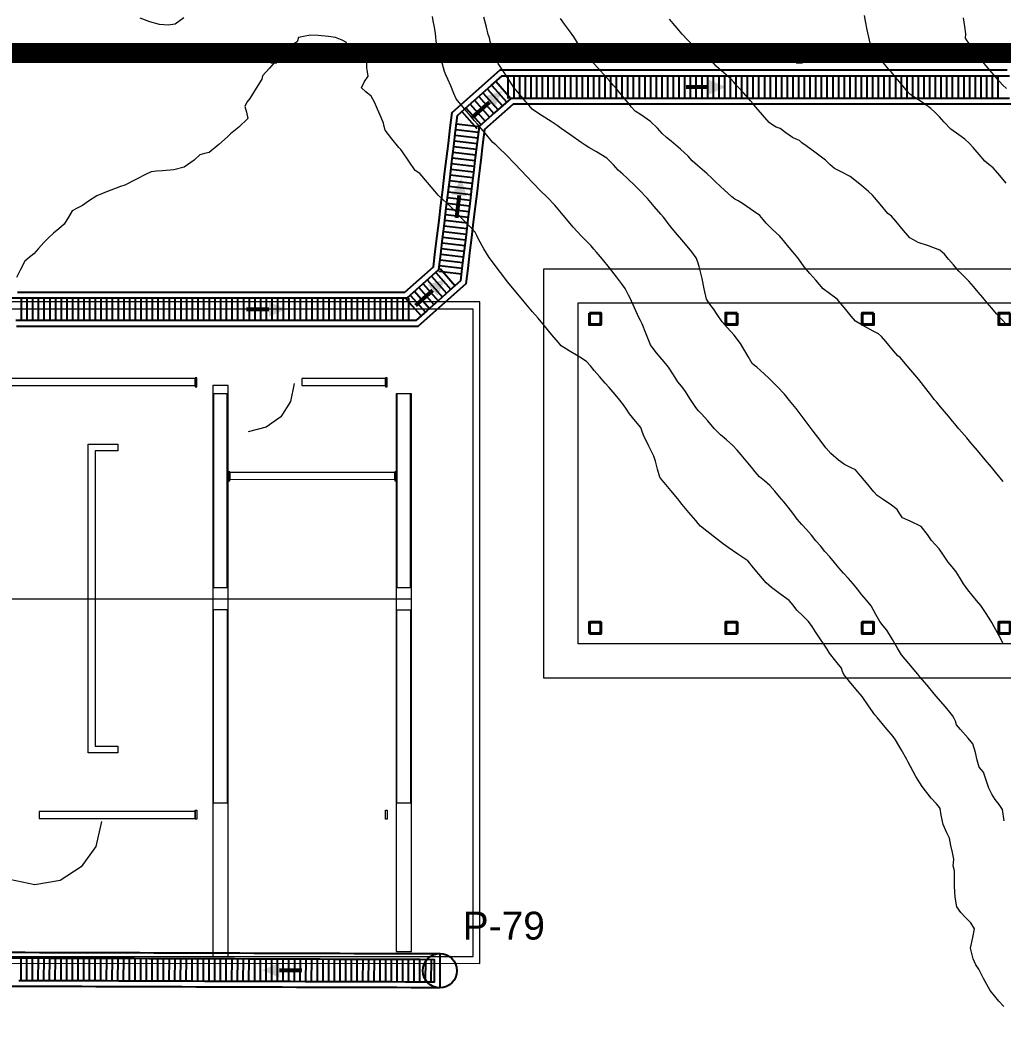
# Model space of a CAD drawing. Header units: metres. Extents: x 354768 to 355417, y 9249536 to 9250102.
# Drawn here: x 354942.66 to 354959.92, y 9249852.61 to 9249870.16 of the extents above; entities that cross this region are included whole.
import ezdxf
from ezdxf.enums import TextEntityAlignment as Align

# ---------------------------------------------------------------- set-up
doc = ezdxf.new("R2010")
doc.units = ezdxf.units.M
doc.header["$LTSCALE"] = 0.25
doc.linetypes.add('DASHED', pattern=[1.524, 1.27, -0.254])
for name, color, linetype, lineweight in [('ARQ-BASE', 8, 'CONTINUOUS', 13), ('ARQ-TECHO', 8, 'CONTINUOUS', 13), ('ARQ-VEREDA', 9, 'CONTINUOUS', 9), ('CERCO', 14, 'CONTINUOUS', 40), ('CUNETA-S3', 94, 'CONTINUOUS', 35), ('CUNETA-S4', 30, 'CONTINUOUS', 35), ('LIMITE-INTERV', 1, 'DASHED', 70)]:
    doc.layers.add(name, color=color, linetype=linetype, lineweight=lineweight)
for name, color, linetype, true_color in [('CUN-FLUJO', 1, 'CONTINUOUS', 0xe60000), ('CUN-REJ-BORDE', 4, 'CONTINUOUS', 0x00aae6), ('CUN-REJ-PLATINA', 4, 'CONTINUOUS', 0x78cdf0)]:
    doc.layers.add(name, color=color, linetype=linetype, true_color=true_color)
doc.layers.add('CURVAS', color=33, linetype='CONTINUOUS', lineweight=13, true_color=0xb08860)
doc.layers.add('NUDOS', color=7, linetype='CONTINUOUS')
doc.layers.add('TEXTOS', color=7, linetype='CONTINUOUS')
doc.styles.get("Standard").update_dxf_attribs({"font": 'arial.ttf'})

# ---------------------------------------------------------------- blocks, each defined once
blk = doc.blocks.new('ARQUITECTURA_BASE')
at = {"layer": 'ARQ-BASE'}
for points in [[(354947.169, 9249869.452), (354947.06, 9249869.452)], [(354947.169, 9249869.402), (354947.06, 9249869.402)], [(354956.394, 9249869.452), (354956.285, 9249869.452)], [(354956.394, 9249869.402), (354956.285, 9249869.402)], [(354943.977, 9249862.594), (354943.977, 9249857.414), (354944.377, 9249857.414), (354944.377, 9249857.294), (354943.857, 9249857.294), (354943.857, 9249862.714), (354944.377, 9249862.714), (354944.377, 9249862.594), (354943.977, 9249862.594)]]:
    blk.add_lwpolyline(points, dxfattribs=at)
for points in [[(354945.737, 9249863.864), (354941.807, 9249863.864), (354941.807, 9249863.744), (354945.737, 9249863.744), (354945.737, 9249863.864)], [(354949.077, 9249863.864), (354947.607, 9249863.864), (354947.607, 9249863.744), (354949.077, 9249863.744), (354949.077, 9249863.864)], [(354946.297, 9249860.199), (354946.297, 9249863.594), (354946.057, 9249863.594), (354946.057, 9249860.199), (354946.297, 9249860.199)], [(354949.517, 9249860.199), (354949.517, 9249863.594), (354949.277, 9249863.594), (354949.277, 9249860.199), (354949.517, 9249860.199)], [(354946.343, 9249862.215), (354946.343, 9249862.095), (354949.238, 9249862.094), (354949.238, 9249862.214), (354946.343, 9249862.215)], [(354946.297, 9249859.809), (354946.297, 9249856.414), (354946.057, 9249856.414), (354946.057, 9249859.809), (354946.297, 9249859.809)], [(354949.517, 9249859.804), (354949.517, 9249856.414), (354949.277, 9249856.414), (354949.277, 9249859.804), (354949.517, 9249859.804)], [(354942.997, 9249856.144), (354945.738, 9249856.144), (354945.738, 9249856.264), (354942.997, 9249856.264), (354942.997, 9249856.144)]]:
    blk.add_lwpolyline(points, close=True, dxfattribs=at)
at = {"layer": 'ARQ-TECHO'}
for points in [[(354950.732, 9249865.209), (354918.002, 9249865.21), (354918.002, 9249853.6), (354950.732, 9249853.599), (354950.732, 9249865.209)], [(354918.122, 9249853.72), (354950.612, 9249853.72), (354950.612, 9249865.079), (354918.122, 9249865.079), (354918.122, 9249853.72)], [(354945.762, 9249863.719), (354945.762, 9249863.879), (354945.737, 9249863.879), (354945.737, 9249863.719), (354945.762, 9249863.719)], [(354949.102, 9249863.719), (354949.102, 9249863.879), (354949.077, 9249863.879), (354949.077, 9249863.719), (354949.102, 9249863.719)], [(354946.312, 9249863.739), (354946.042, 9249863.739), (354946.042, 9249853.719), (354946.312, 9249853.719), (354946.312, 9249863.739)], [(354949.532, 9249863.594), (354949.262, 9249863.594), (354949.262, 9249853.81), (354949.532, 9249853.81), (354949.532, 9249863.594)], [(354946.343, 9249862.069), (354946.343, 9249862.229), (354946.318, 9249862.229), (354946.318, 9249862.069), (354946.343, 9249862.069)], [(354949.263, 9249862.069), (354949.263, 9249862.229), (354949.238, 9249862.229), (354949.238, 9249862.069), (354949.263, 9249862.069)], [(354945.762, 9249856.289), (354945.762, 9249856.129), (354945.737, 9249856.129), (354945.737, 9249856.289), (354945.762, 9249856.289)], [(354949.102, 9249856.289), (354949.102, 9249856.129), (354949.077, 9249856.129), (354949.077, 9249856.289), (354949.102, 9249856.289)]]:
    blk.add_lwpolyline(points, close=True, dxfattribs=at)
for points in [[(354947.472, 9249863.779), (354947.408, 9249863.459), (354947.236, 9249863.193), (354946.979, 9249863.008), (354946.662, 9249862.929)], [(354931.752, 9249859.999), (354949.532, 9249859.999)], [(354944.092, 9249856.091), (354943.988, 9249855.65), (354943.733, 9249855.293), (354943.364, 9249855.056), (354942.918, 9249854.975), (354942.474, 9249855.071), (354942.113, 9249855.32), (354941.871, 9249855.685), (354941.782, 9249856.129)]]:
    blk.add_lwpolyline(points, dxfattribs=at)
at = {"layer": 'ARQ-VEREDA'}
for points in [[(354951.858, 9249865.791), (354968.024, 9249865.791), (354968.024, 9249858.608), (354951.858, 9249858.608), (354951.858, 9249865.791)], [(354952.458, 9249865.191), (354967.424, 9249865.191), (354967.424, 9249859.208), (354952.458, 9249859.208), (354952.458, 9249865.191)]]:
    blk.add_lwpolyline(points, close=True, dxfattribs=at)
at = {"layer": 'CERCO'}
for points in [[(354952.655, 9249865.012), (354952.855, 9249865.012), (354952.855, 9249864.812), (354952.655, 9249864.812), (354952.655, 9249865.012)], [(354955.248, 9249865.012), (354955.248, 9249864.812), (354955.048, 9249864.812), (354955.048, 9249865.012), (354955.248, 9249865.012)], [(354957.644, 9249865.012), (354957.644, 9249864.812), (354957.444, 9249864.812), (354957.444, 9249865.012), (354957.644, 9249865.012)], [(354960.041, 9249865.012), (354960.041, 9249864.812), (354959.841, 9249864.812), (354959.841, 9249865.012), (354960.041, 9249865.012)], [(354952.655, 9249859.387), (354952.855, 9249859.387), (354952.855, 9249859.587), (354952.655, 9249859.587), (354952.655, 9249859.387)], [(354955.248, 9249859.387), (354955.248, 9249859.587), (354955.048, 9249859.587), (354955.048, 9249859.387), (354955.248, 9249859.387)], [(354957.644, 9249859.387), (354957.644, 9249859.587), (354957.444, 9249859.587), (354957.444, 9249859.387), (354957.644, 9249859.387)], [(354960.041, 9249859.387), (354960.041, 9249859.587), (354959.841, 9249859.587), (354959.841, 9249859.387), (354960.041, 9249859.387)]]:
    blk.add_lwpolyline(points, close=True, dxfattribs=at)
for points in [[(354952.655, 9249864.987), (354952.68, 9249865.012)], [(354952.855, 9249864.987), (354952.83, 9249865.012)], [(354955.073, 9249865.012), (354955.048, 9249864.987)], [(354955.223, 9249865.012), (354955.248, 9249864.987)], [(354957.469, 9249865.012), (354957.444, 9249864.987)], [(354957.619, 9249865.012), (354957.644, 9249864.987)], [(354959.866, 9249865.012), (354959.841, 9249864.987)], [(354952.655, 9249864.837), (354952.68, 9249864.812)], [(354952.855, 9249864.837), (354952.83, 9249864.812)], [(354955.073, 9249864.812), (354955.048, 9249864.837)], [(354955.223, 9249864.812), (354955.248, 9249864.837)], [(354957.469, 9249864.812), (354957.444, 9249864.837)], [(354957.619, 9249864.812), (354957.644, 9249864.837)], [(354959.866, 9249864.812), (354959.841, 9249864.837)], [(354952.655, 9249859.562), (354952.68, 9249859.587)], [(354952.855, 9249859.562), (354952.83, 9249859.587)], [(354955.073, 9249859.587), (354955.048, 9249859.562)], [(354955.223, 9249859.587), (354955.248, 9249859.562)], [(354957.469, 9249859.587), (354957.444, 9249859.562)], [(354957.619, 9249859.587), (354957.644, 9249859.562)], [(354959.866, 9249859.587), (354959.841, 9249859.562)], [(354952.655, 9249859.412), (354952.68, 9249859.387)], [(354952.855, 9249859.412), (354952.83, 9249859.387)], [(354955.073, 9249859.387), (354955.048, 9249859.412)], [(354955.223, 9249859.387), (354955.248, 9249859.412)], [(354957.469, 9249859.387), (354957.444, 9249859.412)], [(354957.619, 9249859.387), (354957.644, 9249859.412)], [(354959.866, 9249859.387), (354959.841, 9249859.412)]]:
    blk.add_lwpolyline(points, dxfattribs=at)
blk = doc.blocks.new('CURVAS_DE_NIVEL')
at = {"layer": 'CURVAS'}
for points in [[(354959.977, 9249868.957), (354959.911, 9249869.012), (354959.855, 9249869.079), (354959.722, 9249869.237), (354959.588, 9249869.395), (354959.533, 9249869.461), (354959.408, 9249869.629), (354959.286, 9249869.794), (354959.256, 9249869.839), (354959.265, 9249869.913), (354959.245, 9249870.044), (354959.22, 9249870.197)], [(354959.971, 9249867.295), (354959.863, 9249867.425), (354959.744, 9249867.564), (354959.67, 9249867.623), (354959.597, 9249867.681), (354959.497, 9249867.799), (354959.393, 9249867.922), (354959.322, 9249867.996), (354959.247, 9249868.066), (354959.139, 9249868.139), (354958.998, 9249868.243), (354958.882, 9249868.364), (354958.799, 9249868.459), (354958.726, 9249868.533), (354958.65, 9249868.603), (354958.535, 9249868.685), (354958.368, 9249868.798), (354958.28, 9249868.858), (354958.236, 9249868.909), (354958.162, 9249868.996), (354958.029, 9249869.153), (354957.956, 9249869.24), (354957.914, 9249869.291), (354957.84, 9249869.378), (354957.707, 9249869.535), (354957.634, 9249869.623), (354957.602, 9249869.682), (354957.574, 9249869.804), (354957.534, 9249869.986), (354957.504, 9249870.134), (354957.482, 9249870.235)], [(354959.985, 9249864.809), (354959.897, 9249864.901), (354959.803, 9249864.998), (354959.718, 9249865.098), (354959.639, 9249865.194), (354959.56, 9249865.287), (354959.481, 9249865.381), (354959.398, 9249865.48), (354959.314, 9249865.576), (354959.227, 9249865.662), (354959.14, 9249865.747), (354959.046, 9249865.858), (354958.959, 9249865.961), (354958.886, 9249866.045), (354958.805, 9249866.118), (354958.609, 9249866.192), (354958.428, 9249866.251), (354958.344, 9249866.296), (354958.282, 9249866.332), (354958.244, 9249866.377), (354958.17, 9249866.465), (354958.035, 9249866.625), (354957.96, 9249866.714), (354957.896, 9249866.762), (354957.76, 9249866.922), (354957.623, 9249867.084), (354957.555, 9249867.146), (354957.431, 9249867.254), (354957.233, 9249867.409), (354957.073, 9249867.494), (354956.956, 9249867.551), (354956.877, 9249867.623), (354956.8, 9249867.698), (354956.615, 9249867.836), (354956.458, 9249867.949), (354956.382, 9249868), (354956.341, 9249868.044), (354956.286, 9249868.067), (354956.218, 9249868.097), (354956.106, 9249868.178), (354956.004, 9249868.253), (354955.933, 9249868.275), (354955.876, 9249868.311), (354955.808, 9249868.359), (354955.692, 9249868.494), (354955.579, 9249868.63), (354955.532, 9249868.686), (354955.485, 9249868.741), (354955.367, 9249868.87), (354955.244, 9249869.002), (354955.19, 9249869.065), (354955.135, 9249869.126), (354955.014, 9249869.229), (354954.878, 9249869.347), (354954.805, 9249869.432), (354954.731, 9249869.515), (354954.63, 9249869.592), (354954.505, 9249869.687), (354954.377, 9249869.811), (354954.286, 9249869.908), (354954.224, 9249869.98), (354954.163, 9249870.053), (354954.064, 9249870.172)], [(354959.921, 9249862.058), (354959.786, 9249862.218), (354959.712, 9249862.306), (354959.676, 9249862.352), (354959.601, 9249862.44), (354959.466, 9249862.601), (354959.391, 9249862.689), (354959.353, 9249862.734), (354959.279, 9249862.822), (354959.143, 9249862.983), (354959.069, 9249863.071), (354959.031, 9249863.117), (354958.957, 9249863.205), (354958.821, 9249863.366), (354958.747, 9249863.454), (354958.709, 9249863.499), (354958.664, 9249863.557), (354958.561, 9249863.689), (354958.436, 9249863.846), (354958.298, 9249864.012), (354958.171, 9249864.161), (354958.114, 9249864.228), (354958.07, 9249864.263), (354957.995, 9249864.352), (354957.859, 9249864.514), (354957.783, 9249864.603), (354957.731, 9249864.647), (354957.636, 9249864.697), (354957.455, 9249864.795), (354957.327, 9249864.873), (354957.25, 9249864.957), (354957.178, 9249865.049), (354957.1, 9249865.147), (354957.004, 9249865.255), (354956.871, 9249865.358), (354956.761, 9249865.439), (354956.694, 9249865.515), (354956.631, 9249865.593), (354956.525, 9249865.709), (354956.424, 9249865.823), (354956.37, 9249865.903), (354956.317, 9249865.983), (354956.229, 9249866.09), (354956.133, 9249866.202), (354956.065, 9249866.285), (354955.995, 9249866.366), (354955.872, 9249866.482), (354955.759, 9249866.589), (354955.703, 9249866.658), (354955.645, 9249866.725), (354955.534, 9249866.804), (354955.358, 9249866.923), (354955.264, 9249866.986), (354955.211, 9249867.012), (354955.156, 9249867.056), (354955.083, 9249867.116), (354954.964, 9249867.228), (354954.861, 9249867.325), (354954.806, 9249867.38), (354954.716, 9249867.46), (354954.553, 9249867.604), (354954.46, 9249867.687), (354954.424, 9249867.729), (354954.389, 9249867.77), (354954.252, 9249867.89), (354954.091, 9249868.03), (354954.011, 9249868.096), (354953.933, 9249868.164), (354953.848, 9249868.257), (354953.727, 9249868.377), (354953.571, 9249868.485), (354953.457, 9249868.559), (354953.395, 9249868.629), (354953.336, 9249868.702), (354953.235, 9249868.822), (354953.134, 9249868.942), (354953.074, 9249869.013), (354953.014, 9249869.084), (354952.904, 9249869.206), (354952.797, 9249869.325), (354952.737, 9249869.39), (354952.677, 9249869.455), (354952.577, 9249869.579), (354952.478, 9249869.707), (354952.431, 9249869.784), (354952.384, 9249869.861), (354952.307, 9249869.966), (354952.218, 9249870.084), (354952.149, 9249870.181)], [(354959.92, 9249859.211), (354959.846, 9249859.349), (354959.761, 9249859.506), (354959.718, 9249859.582), (354959.673, 9249859.657), (354959.608, 9249859.76), (354959.526, 9249859.881), (354959.451, 9249859.971), (354959.375, 9249860.06), (354959.298, 9249860.157), (354959.22, 9249860.262), (354959.152, 9249860.375), (354959.091, 9249860.474), (354959.022, 9249860.557), (354958.952, 9249860.64), (354958.87, 9249860.762), (354958.794, 9249860.877), (354958.727, 9249860.949), (354958.66, 9249861.019), (354958.591, 9249861.128), (354958.477, 9249861.265), (354958.289, 9249861.36), (354958.149, 9249861.418), (354958.103, 9249861.491), (354958.059, 9249861.566), (354957.957, 9249861.641), (354957.796, 9249861.75), (354957.707, 9249861.81), (354957.651, 9249861.876), (354957.518, 9249862.034), (354957.385, 9249862.192), (354957.329, 9249862.259), (354957.248, 9249862.297), (354957.133, 9249862.356), (354957.027, 9249862.432), (354956.896, 9249862.547), (354956.807, 9249862.649), (354956.708, 9249862.78), (354956.586, 9249862.94), (354956.478, 9249863.083), (354956.392, 9249863.197), (354956.282, 9249863.337), (354956.17, 9249863.478), (354956.08, 9249863.587), (354955.959, 9249863.72), (354955.799, 9249863.879), (354955.66, 9249864.008), (354955.594, 9249864.066), (354955.551, 9249864.095), (354955.51, 9249864.126), (354955.445, 9249864.252), (354955.309, 9249864.48), (354955.194, 9249864.626), (354955.075, 9249864.76), (354954.987, 9249864.862), (354954.898, 9249864.987), (354954.831, 9249865.088), (354954.768, 9249865.172), (354954.713, 9249865.259), (354954.669, 9249865.436), (354954.632, 9249865.62), (354954.607, 9249865.735), (354954.584, 9249865.83), (354954.56, 9249865.908), (354954.531, 9249865.984), (354954.452, 9249866.086), (354954.312, 9249866.255), (354954.167, 9249866.427), (354954.083, 9249866.527), (354954.039, 9249866.586), (354953.996, 9249866.643), (354953.953, 9249866.695), (354953.909, 9249866.747), (354953.792, 9249866.885), (354953.674, 9249867.025), (354953.625, 9249867.078), (354953.574, 9249867.13), (354953.456, 9249867.248), (354953.32, 9249867.38), (354953.241, 9249867.45), (354953.162, 9249867.52), (354953.079, 9249867.615), (354952.961, 9249867.732), (354952.782, 9249867.845), (354952.647, 9249867.919), (354952.578, 9249867.962), (354952.51, 9249868.006), (354952.329, 9249868.135), (354952.162, 9249868.254), (354952.092, 9249868.307), (354951.981, 9249868.377), (354951.778, 9249868.507), (354951.652, 9249868.59), (354951.595, 9249868.655), (354951.541, 9249868.723), (354951.433, 9249868.85), (354951.33, 9249868.973), (354951.288, 9249869.037), (354951.248, 9249869.102), (354951.146, 9249869.255), (354951.054, 9249869.394), (354951.017, 9249869.477), (354950.978, 9249869.587), (354950.937, 9249869.708), (354950.915, 9249869.782), (354950.899, 9249869.842), (354950.879, 9249869.9), (354950.848, 9249870.03), (354950.803, 9249870.205)], [(354959.935, 9249856.101), (354959.908, 9249856.3), (354959.846, 9249856.388), (354959.776, 9249856.474), (354959.719, 9249856.571), (354959.668, 9249856.675), (354959.612, 9249856.833), (354959.571, 9249856.955), (354959.532, 9249857), (354959.495, 9249857.045), (354959.464, 9249857.166), (354959.434, 9249857.3), (354959.411, 9249857.377), (354959.384, 9249857.451), (354959.304, 9249857.55), (354959.171, 9249857.705), (354959.1, 9249857.788), (354959.08, 9249857.849), (354959.058, 9249857.896), (354959.029, 9249857.95), (354958.904, 9249858.1), (354958.778, 9249858.248), (354958.743, 9249858.291), (354958.707, 9249858.333), (354958.582, 9249858.482), (354958.456, 9249858.631), (354958.421, 9249858.673), (354958.385, 9249858.716), (354958.261, 9249858.862), (354958.134, 9249859.013), (354958.099, 9249859.071), (354958.065, 9249859.13), (354957.977, 9249859.282), (354957.875, 9249859.449), (354957.813, 9249859.525), (354957.751, 9249859.6), (354957.684, 9249859.725), (354957.601, 9249859.872), (354957.519, 9249859.974), (354957.436, 9249860.069), (354957.362, 9249860.166), (354957.288, 9249860.262), (354957.201, 9249860.356), (354957.113, 9249860.449), (354957.034, 9249860.542), (354956.956, 9249860.636), (354956.873, 9249860.734), (354956.791, 9249860.831), (354956.712, 9249860.925), (354956.633, 9249861.018), (354956.552, 9249861.116), (354956.469, 9249861.214), (354956.386, 9249861.303), (354956.304, 9249861.394), (354956.224, 9249861.501), (354956.147, 9249861.606), (354956.072, 9249861.697), (354955.994, 9249861.787), (354955.912, 9249861.889), (354955.825, 9249861.988), (354955.728, 9249862.068), (354955.639, 9249862.141), (354955.567, 9249862.224), (354955.498, 9249862.309), (354955.407, 9249862.417), (354955.317, 9249862.524), (354955.248, 9249862.609), (354955.175, 9249862.691), (354955.059, 9249862.791), (354954.957, 9249862.875), (354954.901, 9249862.931), (354954.846, 9249862.989), (354954.733, 9249863.12), (354954.623, 9249863.247), (354954.572, 9249863.299), (354954.522, 9249863.353), (354954.432, 9249863.497), (354954.332, 9249863.656), (354954.269, 9249863.731), (354954.206, 9249863.806), (354954.129, 9249863.928), (354954.041, 9249864.065), (354953.966, 9249864.156), (354953.889, 9249864.246), (354953.809, 9249864.343), (354953.73, 9249864.456), (354953.643, 9249864.662), (354953.583, 9249864.823), (354953.554, 9249864.88), (354953.525, 9249864.937), (354953.446, 9249865.106), (354953.368, 9249865.272), (354953.342, 9249865.328), (354953.32, 9249865.377), (354953.281, 9249865.442), (354953.234, 9249865.507), (354953.13, 9249865.649), (354953.007, 9249865.809), (354952.883, 9249865.959), (354952.777, 9249866.083), (354952.73, 9249866.137), (354952.685, 9249866.191), (354952.631, 9249866.246), (354952.511, 9249866.371), (354952.37, 9249866.523), (354952.259, 9249866.653), (354952.166, 9249866.767), (354952.046, 9249866.905), (354951.914, 9249867.045), (354951.797, 9249867.161), (354951.667, 9249867.292), (354951.549, 9249867.417), (354951.455, 9249867.517), (354951.339, 9249867.639), (354951.192, 9249867.789), (354951.067, 9249867.914), (354951.012, 9249867.968), (354950.961, 9249868.008), (354950.825, 9249868.169), (354950.688, 9249868.331), (354950.637, 9249868.389), (354950.502, 9249868.549), (354950.366, 9249868.71), (354950.315, 9249868.771), (354950.277, 9249868.868), (354950.223, 9249869.002), (354950.17, 9249869.119), (354950.133, 9249869.197), (354950.113, 9249869.255), (354950.075, 9249869.384), (354950.024, 9249869.561), (354949.99, 9249869.689), (354949.966, 9249869.785), (354949.958, 9249869.853), (354949.951, 9249869.923), (354949.934, 9249870.032), (354949.915, 9249870.143), (354949.899, 9249870.221)], [(354945.537, 9249870.193), (354945.386, 9249870.086), (354945.258, 9249870.066), (354945.11, 9249870.079), (354944.939, 9249870.125), (354944.77, 9249870.192)], [(354959.93, 9249852.84), (354959.845, 9249852.934), (354959.764, 9249853.028), (354959.688, 9249853.125), (354959.576, 9249853.333), (354959.494, 9249853.497), (354959.439, 9249853.574), (354959.392, 9249853.678), (354959.345, 9249853.864), (354959.384, 9249854.054), (354959.416, 9249854.208), (354959.351, 9249854.309), (354959.26, 9249854.403), (354959.174, 9249854.495), (354959.104, 9249854.594), (354959.075, 9249854.764), (354959.065, 9249854.952), (354959.065, 9249855.12), (354959.067, 9249855.222), (354959.043, 9249855.309), (354959.047, 9249855.366), (354959.05, 9249855.428), (354959.027, 9249855.546), (354959.001, 9249855.668), (354958.988, 9249855.733), (354958.974, 9249855.798), (354958.928, 9249855.892), (354958.867, 9249856.034), (354958.832, 9249856.202), (354958.812, 9249856.315), (354958.783, 9249856.358), (354958.751, 9249856.399), (354958.657, 9249856.501), (354958.495, 9249856.702), (354958.387, 9249856.877), (354958.292, 9249857.052), (354958.25, 9249857.133), (354958.228, 9249857.179), (354958.128, 9249857.351), (354958.026, 9249857.525), (354957.986, 9249857.581), (354957.849, 9249857.743), (354957.712, 9249857.907), (354957.664, 9249857.963), (354957.555, 9249858.121), (354957.442, 9249858.284), (354957.407, 9249858.327), (354957.37, 9249858.37), (354957.245, 9249858.517), (354957.12, 9249858.667), (354957.101, 9249858.723), (354957.081, 9249858.78), (354956.98, 9249858.906), (354956.871, 9249859.043), (354956.828, 9249859.113), (354956.785, 9249859.184), (354956.709, 9249859.293), (354956.622, 9249859.419), (354956.565, 9249859.511), (354956.504, 9249859.601), (354956.402, 9249859.702), (354956.299, 9249859.801), (354956.231, 9249859.885), (354956.16, 9249859.966), (354955.995, 9249860.09), (354955.852, 9249860.194), (354955.804, 9249860.237), (354955.758, 9249860.281), (354955.631, 9249860.431), (354955.508, 9249860.578), (354955.472, 9249860.621), (354955.436, 9249860.663), (354955.263, 9249860.784), (354955.09, 9249860.901), (354955.011, 9249860.959), (354954.906, 9249861.04), (354954.717, 9249861.185), (354954.607, 9249861.272), (354954.564, 9249861.321), (354954.523, 9249861.372), (354954.403, 9249861.513), (354954.285, 9249861.654), (354954.245, 9249861.704), (354954.205, 9249861.754), (354954.084, 9249861.897), (354953.965, 9249862.038), (354953.927, 9249862.086), (354953.893, 9249862.135), (354953.853, 9249862.276), (354953.817, 9249862.412), (354953.786, 9249862.499), (354953.698, 9249862.679), (354953.605, 9249862.869), (354953.582, 9249862.936), (354953.557, 9249863.002), (354953.464, 9249863.118), (354953.361, 9249863.245), (354953.309, 9249863.324), (354953.256, 9249863.403), (354953.166, 9249863.511), (354953.07, 9249863.625), (354953.002, 9249863.705), (354952.934, 9249863.785), (354952.835, 9249863.898), (354952.738, 9249864.008), (354952.674, 9249864.088), (354952.607, 9249864.163), (354952.485, 9249864.242), (354952.302, 9249864.351), (354952.206, 9249864.408), (354952.16, 9249864.441), (354952.111, 9249864.498), (354951.998, 9249864.632), (354951.864, 9249864.792), (354951.753, 9249864.923), (354951.658, 9249865.035), (354951.541, 9249865.174), (354951.426, 9249865.311), (354951.335, 9249865.421), (354951.226, 9249865.556), (354951.093, 9249865.727), (354950.983, 9249865.872), (354950.936, 9249865.935), (354950.893, 9249865.988), (354950.803, 9249866.143), (354950.706, 9249866.31), (354950.677, 9249866.373), (354950.647, 9249866.435), (354950.525, 9249866.563), (354950.399, 9249866.691), (354950.353, 9249866.746), (354950.306, 9249866.802), (354950.15, 9249866.945), (354950.002, 9249867.08), (354949.943, 9249867.15), (354949.812, 9249867.306), (354949.68, 9249867.462), (354949.599, 9249867.514), (354949.487, 9249867.677), (354949.375, 9249867.843), (354949.342, 9249867.883), (354949.308, 9249867.922), (354949.188, 9249868.07), (354949.068, 9249868.224), (354949.053, 9249868.286), (354949.039, 9249868.349), (354948.997, 9249868.447), (354948.934, 9249868.59), (354948.881, 9249868.717), (354948.825, 9249868.823), (354948.729, 9249868.896), (354948.655, 9249868.968), (354948.708, 9249869.08), (354948.771, 9249869.174), (354948.762, 9249869.249), (354948.749, 9249869.315), (354948.748, 9249869.412), (354948.655, 9249869.49), (354948.488, 9249869.626), (354948.396, 9249869.7), (354948.388, 9249869.762), (354948.313, 9249869.802), (354948.2, 9249869.851), (354948.076, 9249869.868), (354947.891, 9249869.883), (354947.761, 9249869.888), (354947.634, 9249869.869), (354947.548, 9249869.848), (354947.525, 9249869.774), (354947.426, 9249869.716), (354947.245, 9249869.611), (354947.146, 9249869.55), (354947.153, 9249869.501), (354947.161, 9249869.451), (354947.038, 9249869.31), (354946.915, 9249869.175), (354946.905, 9249869.118), (354946.807, 9249868.959), (354946.695, 9249868.781), (354946.644, 9249868.712), (354946.604, 9249868.641), (354946.634, 9249868.542), (354946.657, 9249868.429), (354946.503, 9249868.276), (354946.357, 9249868.158), (354946.301, 9249868.105), (354946.15, 9249867.973), (354945.978, 9249867.832), (354945.897, 9249867.811), (354945.816, 9249867.791), (354945.719, 9249867.699), (354945.542, 9249867.574), (354945.358, 9249867.529), (354945.159, 9249867.507), (354945.058, 9249867.501), (354945.008, 9249867.496), (354944.959, 9249867.49), (354944.872, 9249867.453), (354944.692, 9249867.36), (354944.497, 9249867.261), (354944.423, 9249867.234), (354944.347, 9249867.207), (354944.204, 9249867.154), (354944.006, 9249867.069), (354943.861, 9249866.976), (354943.758, 9249866.902), (354943.663, 9249866.857), (354943.574, 9249866.805), (354943.508, 9249866.698), (354943.434, 9249866.575), (354943.343, 9249866.493), (354943.247, 9249866.417), (354943.16, 9249866.335), (354943.075, 9249866.251), (354942.982, 9249866.146), (354942.9, 9249866.054), (354942.821, 9249865.99), (354942.745, 9249865.924), (354942.66, 9249865.769), (354942.595, 9249865.639)]]:
    blk.add_lwpolyline(points, dxfattribs=at)
blk = doc.blocks.new('LIMITE_DE_INTERVENCION')
at = {"layer": 'LIMITE-INTERV', "const_width": 0.35}
blk.add_lwpolyline([(354813.64, 9249855.63), (354841.92, 9249883.91), (354871.13, 9249854.7), (354916.13, 9249854.7), (354916.13, 9249869.58), (354977.74, 9249869.58), (354977.74, 9249785.21), (354976.37, 9249784.1), (354969.93, 9249785.38), (354969.93, 9249791.81), (354955.81, 9249791.81), (354948.88, 9249794.19), (354936.64, 9249794.19), (354936.64, 9249792.02), (354926.97, 9249793.95), (354926.97, 9249800.53), (354919.17, 9249800.53), (354919.17, 9249802.42), (354907.61, 9249802.61), (354883.57, 9249802.61), (354879.56, 9249803.41), (354859.72, 9249811.52)], close=True, dxfattribs=at)
blk = doc.blocks.new('CUNETAS_SISTEMA_3_NORESTE_LOSA')
at = {"layer": 'CUN-FLUJO', "const_width": 0.07}
for points in [[(354954.35, 9249868.98), (354954.75, 9249868.98)], [(354950.602, 9249868.45), (354950.901, 9249868.715)], [(354950.323, 9249866.683), (354950.371, 9249867.08)], [(354949.604, 9249865.146), (354949.903, 9249865.411)], [(354946.63, 9249865.08), (354947.03, 9249865.08)]]:
    blk.add_lwpolyline(points, dxfattribs=at)
at = {"layer": 'CUN-FLUJO', "true_color": 0xe60000}
for points in [[(354955.05, 9249868.98), (354954.75, 9249869.11), (354954.75, 9249868.85)], [(354951.126, 9249868.914), (354950.815, 9249868.812), (354950.988, 9249868.618)], [(354950.407, 9249867.377), (354950.242, 9249867.095), (354950.5, 9249867.064)], [(354950.128, 9249865.61), (354949.817, 9249865.508), (354949.99, 9249865.314)], [(354947.33, 9249865.08), (354947.03, 9249865.21), (354947.03, 9249864.95)]]:
    blk.add_solid(points, dxfattribs=at)
at = {"layer": 'CUN-REJ-BORDE'}
for points in [[(354960.07, 9249868.68), (354959.82, 9249868.68), (354959.57, 9249868.68), (354959.32, 9249868.68), (354959.07, 9249868.68), (354958.819, 9249868.68), (354958.569, 9249868.68), (354958.319, 9249868.68), (354958.069, 9249868.68), (354957.819, 9249868.68), (354957.569, 9249868.68), (354957.318, 9249868.68), (354957.068, 9249868.68), (354956.818, 9249868.68), (354956.568, 9249868.68), (354956.318, 9249868.68), (354956.067, 9249868.68), (354955.817, 9249868.68), (354955.567, 9249868.68), (354955.317, 9249868.68), (354955.067, 9249868.68), (354954.816, 9249868.68), (354954.566, 9249868.68), (354954.316, 9249868.68), (354954.066, 9249868.68), (354953.816, 9249868.68), (354953.566, 9249868.68), (354953.315, 9249868.68), (354953.065, 9249868.68), (354952.815, 9249868.68), (354952.565, 9249868.68), (354952.315, 9249868.68), (354952.064, 9249868.68), (354951.814, 9249868.68), (354951.564, 9249868.68), (354951.314, 9249868.68), (354951.063, 9249868.458), (354950.812, 9249868.235), (354950.78, 9249867.964), (354950.747, 9249867.694), (354950.714, 9249867.423), (354950.682, 9249867.152), (354950.649, 9249866.881), (354950.617, 9249866.61), (354950.584, 9249866.34), (354950.551, 9249866.069), (354950.519, 9249865.798), (354950.486, 9249865.527), (354950.276, 9249865.34), (354950.065, 9249865.154), (354949.854, 9249864.967), (354949.644, 9249864.78), (354949.392, 9249864.78), (354949.14, 9249864.78), (354948.889, 9249864.78), (354948.637, 9249864.78), (354948.385, 9249864.78), (354948.133, 9249864.78), (354947.882, 9249864.78), (354947.63, 9249864.78), (354947.378, 9249864.78), (354947.126, 9249864.78), (354946.875, 9249864.78), (354946.623, 9249864.78), (354946.371, 9249864.78), (354946.119, 9249864.78), (354945.868, 9249864.78), (354945.616, 9249864.78), (354945.364, 9249864.78), (354945.112, 9249864.78), (354944.861, 9249864.78), (354944.609, 9249864.78), (354944.357, 9249864.78), (354944.105, 9249864.78), (354943.854, 9249864.78), (354943.602, 9249864.78), (354943.35, 9249864.78), (354943.098, 9249864.78), (354942.847, 9249864.78), (354942.595, 9249864.78)], [(354942.613, 9249865.38), (354942.865, 9249865.38), (354943.117, 9249865.38), (354943.369, 9249865.38), (354943.621, 9249865.38), (354943.873, 9249865.38), (354944.125, 9249865.38), (354944.377, 9249865.38), (354944.629, 9249865.38), (354944.881, 9249865.38), (354945.133, 9249865.38), (354945.385, 9249865.38), (354945.637, 9249865.38), (354945.889, 9249865.38), (354946.141, 9249865.38), (354946.393, 9249865.38), (354946.645, 9249865.38), (354946.897, 9249865.38), (354947.149, 9249865.38), (354947.401, 9249865.38), (354947.652, 9249865.38), (354947.904, 9249865.38), (354948.156, 9249865.38), (354948.408, 9249865.38), (354948.66, 9249865.38), (354948.912, 9249865.38), (354949.164, 9249865.38), (354949.416, 9249865.38), (354949.667, 9249865.602), (354949.918, 9249865.825), (354949.95, 9249866.096), (354949.983, 9249866.366), (354950.016, 9249866.637), (354950.048, 9249866.908), (354950.081, 9249867.179), (354950.113, 9249867.45), (354950.146, 9249867.72), (354950.179, 9249867.991), (354950.211, 9249868.262), (354950.244, 9249868.533), (354950.454, 9249868.72), (354950.665, 9249868.906), (354950.876, 9249869.093), (354951.086, 9249869.28), (354951.34, 9249869.28), (354951.595, 9249869.28), (354951.849, 9249869.28), (354952.104, 9249869.28), (354952.358, 9249869.28), (354952.612, 9249869.28), (354952.867, 9249869.28), (354953.121, 9249869.28), (354953.375, 9249869.28), (354953.63, 9249869.28), (354953.884, 9249869.28), (354954.138, 9249869.28), (354954.393, 9249869.28), (354954.647, 9249869.28), (354954.901, 9249869.28), (354955.156, 9249869.28), (354955.41, 9249869.28), (354955.665, 9249869.28), (354955.919, 9249869.28), (354956.173, 9249869.28), (354956.428, 9249869.28), (354956.682, 9249869.28), (354956.936, 9249869.28), (354957.191, 9249869.28), (354957.445, 9249869.28), (354957.699, 9249869.28), (354957.954, 9249869.28), (354958.208, 9249869.28), (354958.462, 9249869.28), (354958.717, 9249869.28), (354958.971, 9249869.28), (354959.226, 9249869.28), (354959.48, 9249869.28), (354959.734, 9249869.28), (354959.989, 9249869.28)], [(354960.03, 9249868.78), (354959.78, 9249868.78), (354959.53, 9249868.78), (354959.28, 9249868.78), (354959.03, 9249868.78), (354958.78, 9249868.78), (354958.53, 9249868.78), (354958.279, 9249868.78), (354958.029, 9249868.78), (354957.779, 9249868.78), (354957.529, 9249868.78), (354957.279, 9249868.78), (354957.029, 9249868.78), (354956.779, 9249868.78), (354956.529, 9249868.78), (354956.278, 9249868.78), (354956.028, 9249868.78), (354955.778, 9249868.78), (354955.528, 9249868.78), (354955.278, 9249868.78), (354955.028, 9249868.78), (354954.778, 9249868.78), (354954.528, 9249868.78), (354954.277, 9249868.78), (354954.027, 9249868.78), (354953.777, 9249868.78), (354953.527, 9249868.78), (354953.277, 9249868.78), (354953.027, 9249868.78), (354952.777, 9249868.78), (354952.527, 9249868.78), (354952.276, 9249868.78), (354952.026, 9249868.78), (354951.776, 9249868.78), (354951.526, 9249868.78), (354951.276, 9249868.78), (354950.997, 9249868.532), (354950.717, 9249868.285), (354950.685, 9249868.014), (354950.652, 9249867.743), (354950.62, 9249867.472), (354950.587, 9249867.202), (354950.554, 9249866.931), (354950.522, 9249866.66), (354950.489, 9249866.389), (354950.457, 9249866.118), (354950.424, 9249865.848), (354950.391, 9249865.577), (354950.195, 9249865.403), (354949.999, 9249865.228), (354949.802, 9249865.054), (354949.606, 9249864.88), (354949.355, 9249864.88), (354949.105, 9249864.88), (354948.854, 9249864.88), (354948.603, 9249864.88), (354948.353, 9249864.88), (354948.102, 9249864.88), (354947.852, 9249864.88), (354947.601, 9249864.88), (354947.35, 9249864.88), (354947.1, 9249864.88), (354946.849, 9249864.88), (354946.598, 9249864.88), (354946.348, 9249864.88), (354946.097, 9249864.88), (354945.847, 9249864.88), (354945.596, 9249864.88), (354945.345, 9249864.88), (354945.095, 9249864.88), (354944.844, 9249864.88), (354944.593, 9249864.88), (354944.343, 9249864.88), (354944.092, 9249864.88), (354943.842, 9249864.88), (354943.591, 9249864.88), (354943.34, 9249864.88), (354943.09, 9249864.88), (354942.839, 9249864.88), (354942.588, 9249864.88)], [(354942.414, 9249865.28), (354942.665, 9249865.28), (354942.917, 9249865.28), (354943.168, 9249865.28), (354943.42, 9249865.28), (354943.671, 9249865.28), (354943.922, 9249865.28), (354944.174, 9249865.28), (354944.425, 9249865.28), (354944.677, 9249865.28), (354944.928, 9249865.28), (354945.18, 9249865.28), (354945.431, 9249865.28), (354945.683, 9249865.28), (354945.934, 9249865.28), (354946.185, 9249865.28), (354946.437, 9249865.28), (354946.688, 9249865.28), (354946.94, 9249865.28), (354947.191, 9249865.28), (354947.443, 9249865.28), (354947.694, 9249865.28), (354947.945, 9249865.28), (354948.197, 9249865.28), (354948.448, 9249865.28), (354948.7, 9249865.28), (354948.951, 9249865.28), (354949.203, 9249865.28), (354949.454, 9249865.28), (354949.733, 9249865.528), (354950.013, 9249865.775), (354950.045, 9249866.046), (354950.078, 9249866.317), (354950.11, 9249866.588), (354950.143, 9249866.858), (354950.176, 9249867.129), (354950.208, 9249867.4), (354950.241, 9249867.671), (354950.273, 9249867.942), (354950.306, 9249868.212), (354950.339, 9249868.483), (354950.535, 9249868.657), (354950.731, 9249868.832), (354950.928, 9249869.006), (354951.124, 9249869.18), (354951.379, 9249869.18), (354951.633, 9249869.18), (354951.887, 9249869.18), (354952.142, 9249869.18), (354952.396, 9249869.18), (354952.651, 9249869.18), (354952.905, 9249869.18), (354953.159, 9249869.18), (354953.414, 9249869.18), (354953.668, 9249869.18), (354953.923, 9249869.18), (354954.177, 9249869.18), (354954.432, 9249869.18), (354954.686, 9249869.18), (354954.94, 9249869.18), (354955.195, 9249869.18), (354955.449, 9249869.18), (354955.704, 9249869.18), (354955.958, 9249869.18), (354956.212, 9249869.18), (354956.467, 9249869.18), (354956.721, 9249869.18), (354956.976, 9249869.18), (354957.23, 9249869.18), (354957.485, 9249869.18), (354957.739, 9249869.18), (354957.993, 9249869.18), (354958.248, 9249869.18), (354958.502, 9249869.18), (354958.757, 9249869.18), (354959.011, 9249869.18), (354959.266, 9249869.18), (354959.52, 9249869.18), (354959.774, 9249869.18), (354960.029, 9249869.18)]]:
    blk.add_lwpolyline(points, dxfattribs=at)
at = {"layer": 'CUN-REJ-PLATINA'}
for p, q in [((354951.012, 9249869.081), (354951.277, 9249868.781)), ((354951.226, 9249869.18), (354951.226, 9249868.78)), ((354951.326, 9249869.18), (354951.326, 9249868.78)), ((354951.426, 9249869.18), (354951.426, 9249868.78)), ((354951.526, 9249869.18), (354951.526, 9249868.78)), ((354951.626, 9249869.18), (354951.626, 9249868.78)), ((354951.726, 9249869.18), (354951.726, 9249868.78)), ((354951.826, 9249869.18), (354951.826, 9249868.78)), ((354951.926, 9249869.18), (354951.926, 9249868.78)), ((354952.026, 9249869.18), (354952.026, 9249868.78)), ((354952.126, 9249869.18), (354952.126, 9249868.78)), ((354952.226, 9249869.18), (354952.226, 9249868.78)), ((354952.326, 9249869.18), (354952.326, 9249868.78)), ((354952.426, 9249869.18), (354952.426, 9249868.78)), ((354952.526, 9249869.18), (354952.526, 9249868.78)), ((354952.626, 9249869.18), (354952.626, 9249868.78)), ((354952.726, 9249869.18), (354952.726, 9249868.78)), ((354952.826, 9249869.18), (354952.826, 9249868.78)), ((354952.926, 9249869.18), (354952.926, 9249868.78)), ((354953.026, 9249869.18), (354953.026, 9249868.78)), ((354953.126, 9249869.18), (354953.126, 9249868.78)), ((354953.226, 9249869.18), (354953.226, 9249868.78)), ((354953.326, 9249869.18), (354953.326, 9249868.78)), ((354953.426, 9249869.18), (354953.426, 9249868.78)), ((354953.526, 9249869.18), (354953.526, 9249868.78)), ((354953.626, 9249869.18), (354953.626, 9249868.78)), ((354953.726, 9249869.18), (354953.726, 9249868.78)), ((354953.826, 9249869.18), (354953.826, 9249868.78)), ((354953.926, 9249869.18), (354953.926, 9249868.78)), ((354954.026, 9249869.18), (354954.026, 9249868.78)), ((354954.126, 9249869.18), (354954.126, 9249868.78)), ((354954.226, 9249869.18), (354954.226, 9249868.78)), ((354954.326, 9249869.18), (354954.326, 9249868.78)), ((354954.426, 9249869.18), (354954.426, 9249868.78)), ((354954.526, 9249869.18), (354954.526, 9249868.78)), ((354954.626, 9249869.18), (354954.626, 9249868.78)), ((354954.726, 9249869.18), (354954.726, 9249868.78)), ((354954.826, 9249869.18), (354954.826, 9249868.78)), ((354954.926, 9249869.18), (354954.926, 9249868.78)), ((354955.026, 9249869.18), (354955.026, 9249868.78)), ((354955.126, 9249869.18), (354955.126, 9249868.78)), ((354955.226, 9249869.18), (354955.226, 9249868.78)), ((354955.326, 9249869.18), (354955.326, 9249868.78)), ((354955.426, 9249869.18), (354955.426, 9249868.78)), ((354955.526, 9249869.18), (354955.526, 9249868.78)), ((354955.626, 9249869.18), (354955.626, 9249868.78)), ((354955.726, 9249869.18), (354955.726, 9249868.78)), ((354955.826, 9249869.18), (354955.826, 9249868.78)), ((354955.926, 9249869.18), (354955.926, 9249868.78)), ((354956.026, 9249869.18), (354956.026, 9249868.78)), ((354956.126, 9249869.18), (354956.126, 9249868.78)), ((354956.226, 9249869.18), (354956.226, 9249868.78)), ((354956.326, 9249869.18), (354956.326, 9249868.78)), ((354956.426, 9249869.18), (354956.426, 9249868.78)), ((354956.526, 9249869.18), (354956.526, 9249868.78)), ((354956.626, 9249869.18), (354956.626, 9249868.78)), ((354956.726, 9249869.18), (354956.726, 9249868.78)), ((354956.826, 9249869.18), (354956.826, 9249868.78)), ((354956.926, 9249869.18), (354956.926, 9249868.78)), ((354957.026, 9249869.18), (354957.026, 9249868.78)), ((354957.126, 9249869.18), (354957.126, 9249868.78)), ((354957.226, 9249869.18), (354957.226, 9249868.78)), ((354957.326, 9249869.18), (354957.326, 9249868.78)), ((354957.426, 9249869.18), (354957.426, 9249868.78)), ((354957.526, 9249869.18), (354957.526, 9249868.78)), ((354957.626, 9249869.18), (354957.626, 9249868.78)), ((354957.726, 9249869.18), (354957.726, 9249868.78)), ((354957.826, 9249869.18), (354957.826, 9249868.78)), ((354957.926, 9249869.18), (354957.926, 9249868.78)), ((354958.026, 9249869.18), (354958.026, 9249868.78)), ((354958.126, 9249869.18), (354958.126, 9249868.78)), ((354958.226, 9249869.18), (354958.226, 9249868.78)), ((354958.326, 9249869.18), (354958.326, 9249868.78)), ((354958.426, 9249869.18), (354958.426, 9249868.78)), ((354958.526, 9249869.18), (354958.526, 9249868.78)), ((354958.626, 9249869.18), (354958.626, 9249868.78)), ((354958.726, 9249869.18), (354958.726, 9249868.78)), ((354958.826, 9249869.18), (354958.826, 9249868.78)), ((354958.926, 9249869.18), (354958.926, 9249868.78)), ((354959.026, 9249869.18), (354959.026, 9249868.78)), ((354959.126, 9249869.18), (354959.126, 9249868.78)), ((354959.226, 9249869.18), (354959.226, 9249868.78)), ((354959.326, 9249869.18), (354959.326, 9249868.78)), ((354959.426, 9249869.18), (354959.426, 9249868.78)), ((354959.526, 9249869.18), (354959.526, 9249868.78)), ((354959.626, 9249869.18), (354959.626, 9249868.78)), ((354959.726, 9249869.18), (354959.726, 9249868.78)), ((354959.826, 9249869.18), (354959.826, 9249868.78)), ((354950.787, 9249868.881), (354951.053, 9249868.582)), ((354950.862, 9249868.948), (354951.128, 9249868.649)), ((354950.937, 9249869.014), (354951.203, 9249868.715)), ((354950.638, 9249868.749), (354950.903, 9249868.45)), ((354950.713, 9249868.815), (354950.978, 9249868.516)), ((354950.413, 9249868.55), (354950.679, 9249868.25)), ((354950.488, 9249868.616), (354950.754, 9249868.317)), ((354950.563, 9249868.682), (354950.828, 9249868.383)), ((354950.308, 9249868.233), (354950.706, 9249868.186)), ((354950.32, 9249868.333), (354950.718, 9249868.285)), ((354950.285, 9249868.035), (354950.682, 9249867.987)), ((354950.296, 9249868.134), (354950.694, 9249868.086)), ((354950.261, 9249867.836), (354950.658, 9249867.788)), ((354950.273, 9249867.936), (354950.67, 9249867.888)), ((354950.249, 9249867.737), (354950.646, 9249867.689)), ((354950.225, 9249867.538), (354950.622, 9249867.491)), ((354950.237, 9249867.638), (354950.634, 9249867.59)), ((354950.201, 9249867.34), (354950.598, 9249867.292)), ((354950.213, 9249867.439), (354950.61, 9249867.391)), ((354950.177, 9249867.141), (354950.574, 9249867.093)), ((354950.189, 9249867.241), (354950.586, 9249867.193)), ((354950.153, 9249866.943), (354950.55, 9249866.895)), ((354950.165, 9249867.042), (354950.562, 9249866.994)), ((354950.141, 9249866.843), (354950.538, 9249866.796)), ((354950.117, 9249866.645), (354950.514, 9249866.597)), ((354950.129, 9249866.744), (354950.526, 9249866.696)), ((354950.093, 9249866.446), (354950.49, 9249866.398)), ((354950.105, 9249866.546), (354950.502, 9249866.498)), ((354950.069, 9249866.248), (354950.467, 9249866.2)), ((354950.081, 9249866.347), (354950.478, 9249866.299)), ((354950.057, 9249866.148), (354950.455, 9249866.101)), ((354950.034, 9249865.95), (354950.431, 9249865.902)), ((354950.045, 9249866.049), (354950.443, 9249866.001)), ((354949.958, 9249865.727), (354950.224, 9249865.428)), ((354950.01, 9249865.751), (354950.407, 9249865.704)), ((354950.022, 9249865.851), (354950.419, 9249865.803)), ((354950.033, 9249865.794), (354950.299, 9249865.494)), ((354949.809, 9249865.595), (354950.074, 9249865.295)), ((354949.884, 9249865.661), (354950.149, 9249865.362)), ((354949.584, 9249865.396), (354949.85, 9249865.096)), ((354949.659, 9249865.462), (354949.925, 9249865.163)), ((354949.734, 9249865.528), (354949.999, 9249865.229)), ((354942.68, 9249865.28), (354942.68, 9249864.88)), ((354942.78, 9249865.28), (354942.78, 9249864.88)), ((354942.88, 9249865.28), (354942.88, 9249864.88)), ((354942.98, 9249865.28), (354942.98, 9249864.88)), ((354943.08, 9249865.28), (354943.08, 9249864.88)), ((354943.18, 9249865.28), (354943.18, 9249864.88)), ((354943.28, 9249865.28), (354943.28, 9249864.88)), ((354943.38, 9249865.28), (354943.38, 9249864.88)), ((354943.48, 9249865.28), (354943.48, 9249864.88)), ((354943.58, 9249865.28), (354943.58, 9249864.88)), ((354943.68, 9249865.28), (354943.68, 9249864.88)), ((354943.78, 9249865.28), (354943.78, 9249864.88)), ((354943.88, 9249865.28), (354943.88, 9249864.88)), ((354943.98, 9249865.28), (354943.98, 9249864.88)), ((354944.08, 9249865.28), (354944.08, 9249864.88)), ((354944.18, 9249865.28), (354944.18, 9249864.88)), ((354944.28, 9249865.28), (354944.28, 9249864.88)), ((354944.38, 9249865.28), (354944.38, 9249864.88)), ((354944.48, 9249865.28), (354944.48, 9249864.88)), ((354944.58, 9249865.28), (354944.58, 9249864.88)), ((354944.68, 9249865.28), (354944.68, 9249864.88)), ((354944.78, 9249865.28), (354944.78, 9249864.88)), ((354944.88, 9249865.28), (354944.88, 9249864.88)), ((354944.98, 9249865.28), (354944.98, 9249864.88)), ((354945.08, 9249865.28), (354945.08, 9249864.88)), ((354945.18, 9249865.28), (354945.18, 9249864.88)), ((354945.28, 9249865.28), (354945.28, 9249864.88)), ((354945.38, 9249865.28), (354945.38, 9249864.88)), ((354945.48, 9249865.28), (354945.48, 9249864.88)), ((354945.58, 9249865.28), (354945.58, 9249864.88)), ((354945.68, 9249865.28), (354945.68, 9249864.88)), ((354945.78, 9249865.28), (354945.78, 9249864.88)), ((354945.88, 9249865.28), (354945.88, 9249864.88)), ((354945.98, 9249865.28), (354945.98, 9249864.88)), ((354946.08, 9249865.28), (354946.08, 9249864.88)), ((354946.18, 9249865.28), (354946.18, 9249864.88)), ((354946.28, 9249865.28), (354946.28, 9249864.88)), ((354946.38, 9249865.28), (354946.38, 9249864.88)), ((354946.48, 9249865.28), (354946.48, 9249864.88)), ((354946.58, 9249865.28), (354946.58, 9249864.88)), ((354946.68, 9249865.28), (354946.68, 9249864.88)), ((354946.78, 9249865.28), (354946.78, 9249864.88)), ((354946.88, 9249865.28), (354946.88, 9249864.88)), ((354946.98, 9249865.28), (354946.98, 9249864.88)), ((354947.08, 9249865.28), (354947.08, 9249864.88)), ((354947.18, 9249865.28), (354947.18, 9249864.88)), ((354947.28, 9249865.28), (354947.28, 9249864.88)), ((354947.38, 9249865.28), (354947.38, 9249864.88)), ((354947.48, 9249865.28), (354947.48, 9249864.88)), ((354947.58, 9249865.28), (354947.58, 9249864.88)), ((354947.68, 9249865.28), (354947.68, 9249864.88)), ((354947.78, 9249865.28), (354947.78, 9249864.88)), ((354947.88, 9249865.28), (354947.88, 9249864.88)), ((354947.98, 9249865.28), (354947.98, 9249864.88)), ((354948.08, 9249865.28), (354948.08, 9249864.88)), ((354948.18, 9249865.28), (354948.18, 9249864.88)), ((354948.28, 9249865.28), (354948.28, 9249864.88)), ((354948.38, 9249865.28), (354948.38, 9249864.88)), ((354948.48, 9249865.28), (354948.48, 9249864.88)), ((354948.58, 9249865.28), (354948.58, 9249864.88)), ((354948.68, 9249865.28), (354948.68, 9249864.88)), ((354948.78, 9249865.28), (354948.78, 9249864.88)), ((354948.88, 9249865.28), (354948.88, 9249864.88)), ((354948.98, 9249865.28), (354948.98, 9249864.88)), ((354949.08, 9249865.28), (354949.08, 9249864.88)), ((354949.18, 9249865.28), (354949.18, 9249864.88)), ((354949.28, 9249865.28), (354949.28, 9249864.88)), ((354949.38, 9249865.28), (354949.38, 9249864.88)), ((354949.435, 9249865.263), (354949.7, 9249864.964)), ((354949.48, 9249865.28), (354949.48, 9249864.88)), ((354949.51, 9249865.329), (354949.775, 9249865.03))]:
    blk.add_line(p, q, dxfattribs=at)
blk = doc.blocks.new('CUNETAS_SISTEMA_4_NORTE')
at = {"layer": 'CUN-FLUJO', "const_width": 0.07}
blk.add_lwpolyline([(354947.61, 9249853.478), (354947.21, 9249853.479)], dxfattribs=at)
at = {"layer": 'CUN-FLUJO', "true_color": 0xe60000}
blk.add_solid([(354946.91, 9249853.48), (354947.21, 9249853.349), (354947.21, 9249853.609)], dxfattribs=at)
at = {"layer": 'CUN-REJ-BORDE'}
for points in [[(354942.501, 9249853.795), (354942.752, 9249853.794), (354943.003, 9249853.793), (354943.254, 9249853.793), (354943.505, 9249853.792), (354943.756, 9249853.791), (354944.007, 9249853.79), (354944.258, 9249853.789), (354944.509, 9249853.788), (354944.76, 9249853.788), (354945.011, 9249853.787), (354945.262, 9249853.786), (354945.513, 9249853.785), (354945.764, 9249853.784), (354946.015, 9249853.783), (354946.266, 9249853.783), (354946.517, 9249853.782), (354946.768, 9249853.781), (354947.019, 9249853.78), (354947.27, 9249853.779), (354947.521, 9249853.778), (354947.772, 9249853.778), (354948.023, 9249853.777), (354948.274, 9249853.776), (354948.525, 9249853.775), (354948.776, 9249853.774), (354949.027, 9249853.773), (354949.278, 9249853.773), (354949.529, 9249853.772), (354949.78, 9249853.771), (354950.031, 9249853.77), (354950.03, 9249853.47), (354950.029, 9249853.17), (354949.778, 9249853.171), (354949.526, 9249853.172), (354949.275, 9249853.173), (354949.023, 9249853.173), (354948.772, 9249853.174), (354948.52, 9249853.175), (354948.269, 9249853.176), (354948.017, 9249853.177), (354947.766, 9249853.178), (354947.514, 9249853.178), (354947.263, 9249853.179), (354947.011, 9249853.18), (354946.76, 9249853.181), (354946.508, 9249853.182), (354946.257, 9249853.183), (354946.005, 9249853.183), (354945.754, 9249853.184), (354945.502, 9249853.185), (354945.251, 9249853.186), (354944.999, 9249853.187), (354944.748, 9249853.188), (354944.496, 9249853.188), (354944.245, 9249853.189), (354943.993, 9249853.19), (354943.742, 9249853.191), (354943.49, 9249853.192), (354943.239, 9249853.193), (354942.987, 9249853.193), (354942.736, 9249853.194), (354942.484, 9249853.195)], [(354942.412, 9249853.695), (354942.662, 9249853.695), (354942.913, 9249853.694), (354943.164, 9249853.693), (354943.414, 9249853.692), (354943.665, 9249853.691), (354943.916, 9249853.69), (354944.166, 9249853.69), (354944.417, 9249853.689), (354944.667, 9249853.688), (354944.918, 9249853.687), (354945.169, 9249853.686), (354945.419, 9249853.685), (354945.67, 9249853.685), (354945.921, 9249853.684), (354946.171, 9249853.683), (354946.422, 9249853.682), (354946.672, 9249853.681), (354946.923, 9249853.68), (354947.174, 9249853.68), (354947.424, 9249853.679), (354947.675, 9249853.678), (354947.926, 9249853.677), (354948.176, 9249853.676), (354948.427, 9249853.675), (354948.678, 9249853.675), (354948.928, 9249853.674), (354949.179, 9249853.673), (354949.429, 9249853.672), (354949.68, 9249853.671), (354949.931, 9249853.67), (354949.929, 9249853.27), (354949.678, 9249853.271), (354949.426, 9249853.272), (354949.175, 9249853.273), (354948.923, 9249853.274), (354948.672, 9249853.275), (354948.42, 9249853.275), (354948.169, 9249853.276), (354947.917, 9249853.277), (354947.666, 9249853.278), (354947.414, 9249853.279), (354947.163, 9249853.28), (354946.911, 9249853.28), (354946.66, 9249853.281), (354946.408, 9249853.282), (354946.157, 9249853.283), (354945.906, 9249853.284), (354945.654, 9249853.285), (354945.403, 9249853.285), (354945.151, 9249853.286), (354944.9, 9249853.287), (354944.648, 9249853.288), (354944.397, 9249853.289), (354944.145, 9249853.29), (354943.894, 9249853.29), (354943.642, 9249853.291), (354943.391, 9249853.292), (354943.139, 9249853.293), (354942.888, 9249853.294), (354942.636, 9249853.295)]]:
    blk.add_lwpolyline(points, dxfattribs=at)
at = {"layer": 'CUN-REJ-PLATINA'}
for p, q in [((354942.679, 9249853.294), (354942.681, 9249853.694)), ((354942.779, 9249853.294), (354942.781, 9249853.694)), ((354942.879, 9249853.294), (354942.881, 9249853.694)), ((354942.979, 9249853.293), (354942.981, 9249853.693)), ((354943.079, 9249853.293), (354943.081, 9249853.693)), ((354943.179, 9249853.293), (354943.181, 9249853.693)), ((354943.279, 9249853.292), (354943.281, 9249853.692)), ((354943.379, 9249853.292), (354943.381, 9249853.692)), ((354943.479, 9249853.292), (354943.481, 9249853.692)), ((354943.579, 9249853.291), (354943.581, 9249853.691)), ((354943.679, 9249853.291), (354943.681, 9249853.691)), ((354943.779, 9249853.291), (354943.781, 9249853.691)), ((354943.879, 9249853.29), (354943.881, 9249853.69)), ((354943.979, 9249853.29), (354943.981, 9249853.69)), ((354944.079, 9249853.29), (354944.081, 9249853.69)), ((354944.179, 9249853.289), (354944.181, 9249853.689)), ((354944.279, 9249853.289), (354944.281, 9249853.689)), ((354944.379, 9249853.289), (354944.381, 9249853.689)), ((354944.479, 9249853.288), (354944.481, 9249853.688)), ((354944.579, 9249853.288), (354944.581, 9249853.688)), ((354944.679, 9249853.288), (354944.681, 9249853.688)), ((354944.779, 9249853.287), (354944.781, 9249853.687)), ((354944.879, 9249853.287), (354944.881, 9249853.687)), ((354944.979, 9249853.287), (354944.981, 9249853.687)), ((354945.079, 9249853.286), (354945.081, 9249853.686)), ((354945.179, 9249853.286), (354945.181, 9249853.686)), ((354945.279, 9249853.286), (354945.281, 9249853.686)), ((354945.379, 9249853.285), (354945.381, 9249853.685)), ((354945.479, 9249853.285), (354945.481, 9249853.685)), ((354945.579, 9249853.285), (354945.581, 9249853.685)), ((354945.679, 9249853.284), (354945.681, 9249853.684)), ((354945.779, 9249853.284), (354945.781, 9249853.684)), ((354945.879, 9249853.284), (354945.881, 9249853.684)), ((354945.979, 9249853.283), (354945.981, 9249853.683)), ((354946.079, 9249853.283), (354946.081, 9249853.683)), ((354946.179, 9249853.283), (354946.181, 9249853.683)), ((354946.279, 9249853.282), (354946.281, 9249853.682)), ((354946.379, 9249853.282), (354946.381, 9249853.682)), ((354946.479, 9249853.282), (354946.481, 9249853.682)), ((354946.579, 9249853.281), (354946.581, 9249853.681)), ((354946.679, 9249853.281), (354946.681, 9249853.681)), ((354946.779, 9249853.281), (354946.781, 9249853.681)), ((354946.879, 9249853.28), (354946.881, 9249853.68)), ((354946.979, 9249853.28), (354946.981, 9249853.68)), ((354947.079, 9249853.28), (354947.081, 9249853.68)), ((354947.179, 9249853.279), (354947.181, 9249853.679)), ((354947.279, 9249853.279), (354947.281, 9249853.679)), ((354947.379, 9249853.279), (354947.381, 9249853.679)), ((354947.479, 9249853.278), (354947.481, 9249853.678)), ((354947.579, 9249853.278), (354947.581, 9249853.678)), ((354947.679, 9249853.278), (354947.681, 9249853.678)), ((354947.779, 9249853.277), (354947.781, 9249853.677)), ((354947.879, 9249853.277), (354947.881, 9249853.677)), ((354947.979, 9249853.277), (354947.981, 9249853.677)), ((354948.079, 9249853.276), (354948.081, 9249853.676)), ((354948.179, 9249853.276), (354948.181, 9249853.676)), ((354948.279, 9249853.276), (354948.281, 9249853.676)), ((354948.379, 9249853.275), (354948.381, 9249853.675)), ((354948.479, 9249853.275), (354948.481, 9249853.675)), ((354948.579, 9249853.275), (354948.581, 9249853.675)), ((354948.679, 9249853.274), (354948.681, 9249853.674)), ((354948.779, 9249853.274), (354948.781, 9249853.674)), ((354948.879, 9249853.274), (354948.881, 9249853.674)), ((354948.979, 9249853.273), (354948.981, 9249853.673)), ((354949.079, 9249853.273), (354949.081, 9249853.673)), ((354949.179, 9249853.273), (354949.181, 9249853.673)), ((354949.279, 9249853.272), (354949.281, 9249853.672)), ((354949.379, 9249853.272), (354949.381, 9249853.672)), ((354949.479, 9249853.272), (354949.481, 9249853.672)), ((354949.579, 9249853.271), (354949.581, 9249853.671)), ((354949.679, 9249853.271), (354949.681, 9249853.671)), ((354949.779, 9249853.271), (354949.781, 9249853.671)), ((354949.879, 9249853.271), (354949.881, 9249853.67))]:
    blk.add_line(p, q, dxfattribs=at)
blk = doc.blocks.new('ROTULOS_RED')
at = {"layer": 'NUDOS'}
blk.add_circle((354950.03, 9249853.47), 0.3, dxfattribs=at)
at = {"layer": 'TEXTOS'}
blk.add_text('P-79', height=0.4894, dxfattribs=at).set_placement((354950.43, 9249853.87), align=Align.BOTTOM_LEFT)

msp = doc.modelspace()

# ---------------------------------------------------------------- block references
at = {"layer": 'ARQ-BASE'}
msp.add_blockref('ARQUITECTURA_BASE', (0, 0), dxfattribs=at)
at = {"layer": 'CUNETA-S3'}
msp.add_blockref('CUNETAS_SISTEMA_3_NORESTE_LOSA', (0, 0), dxfattribs=at)
at = {"layer": 'CUNETA-S4'}
msp.add_blockref('CUNETAS_SISTEMA_4_NORTE', (0, 0), dxfattribs=at)
at = {"layer": 'CURVAS'}
msp.add_blockref('CURVAS_DE_NIVEL', (0, 0), dxfattribs=at)
at = {"layer": 'LIMITE-INTERV'}
msp.add_blockref('LIMITE_DE_INTERVENCION', (0, 0), dxfattribs=at)
at = {"layer": 'NUDOS'}
msp.add_blockref('ROTULOS_RED', (0, 0), dxfattribs=at)

doc.saveas('drawing.dxf')
